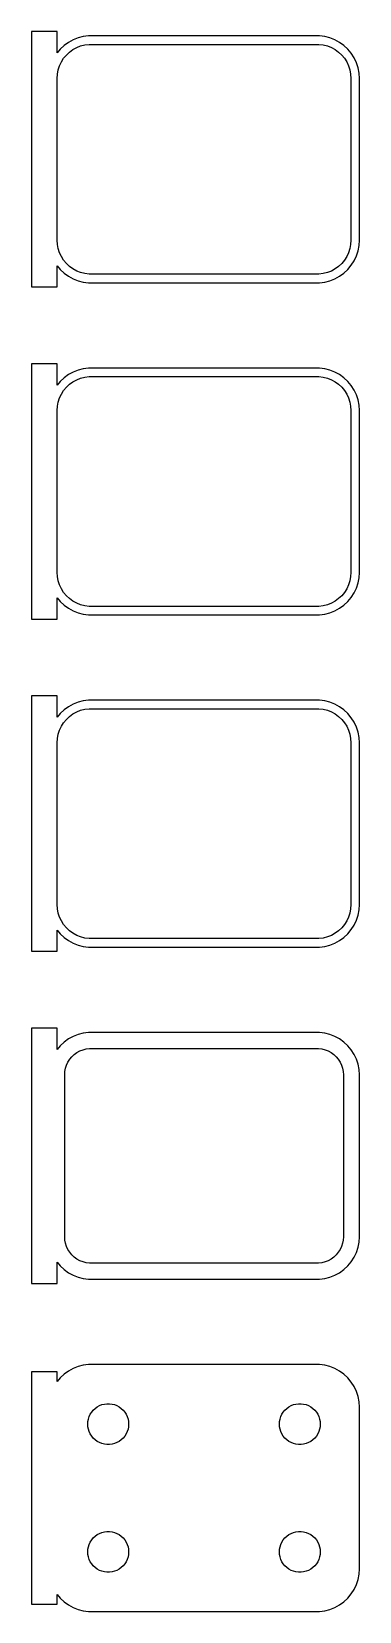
# Model space of a CAD drawing. Header units: metres. Extents: x -20 to 18, y 181 to 366.
import ezdxf

# ---------------------------------------------------------------- set-up
doc = ezdxf.new("R2010")
doc.units = ezdxf.units.M

msp = doc.modelspace()

# ---------------------------------------------------------------- linework, layer by layer
for p, q in [((-17.25, 365.99), (-20.25, 365.99)), ((-20.25, 365.99), (-20.25, 336.01)), ((-17.25, 363.493), (-17.25, 365.99)), ((-14.1869, 365.411), (-14.7951, 365.255)), ((-13.5639, 365.49), (-14.1869, 365.411)), ((13.5639, 365.49), (-13.5639, 365.49)), ((14.1869, 365.411), (13.5639, 365.49)), ((14.7951, 365.255), (14.1869, 365.411)), ((-16.8948, 363.923), (-17.25, 363.493)), ((-16.4371, 364.353), (-16.8948, 363.923)), ((-15.9291, 364.722), (-16.4371, 364.353)), ((-16.1659, 363.238), (-15.7997, 363.582)), ((-15.3789, 365.024), (-15.9291, 364.722)), ((-15.7997, 363.582), (-15.3933, 363.877)), ((-15.3933, 363.877), (-14.9531, 364.119)), ((-14.7951, 365.255), (-15.3789, 365.024)), ((-14.9531, 364.119), (-14.4861, 364.304)), ((-14.4861, 364.304), (-13.9995, 364.429)), ((-13.9995, 364.429), (-13.5012, 364.492)), ((-13.5012, 364.492), (13.5012, 364.492)), ((13.5012, 364.492), (13.9995, 364.429)), ((13.9995, 364.429), (14.4861, 364.304)), ((14.4861, 364.304), (14.9531, 364.119)), ((15.3789, 365.024), (14.7951, 365.255)), ((14.9531, 364.119), (15.3933, 363.877)), ((15.9291, 364.722), (15.3789, 365.024)), ((15.3933, 363.877), (15.7997, 363.582)), ((15.7997, 363.582), (16.1659, 363.238)), ((16.4371, 364.353), (15.9291, 364.722)), ((16.8948, 363.923), (16.4371, 364.353)), ((17.2951, 363.439), (16.8948, 363.923)), ((-17.1243, 361.495), (-16.9691, 361.972)), ((-16.9691, 361.972), (-16.7552, 362.427)), ((-16.7552, 362.427), (-16.4861, 362.851)), ((-16.4861, 362.851), (-16.1659, 363.238)), ((16.1659, 363.238), (16.4861, 362.851)), ((16.4861, 362.851), (16.7552, 362.427)), ((16.7552, 362.427), (16.9691, 361.972)), ((16.9691, 361.972), (17.1243, 361.495)), ((17.6315, 362.909), (17.2951, 363.439)), ((17.8989, 362.341), (17.6315, 362.909)), ((18.0929, 361.743), (17.8989, 362.341)), ((18.2106, 361.127), (18.0929, 361.743)), ((-17.25, 360.5), (-17.2184, 361.001)), ((-17.25, 341.5), (-17.25, 360.5)), ((-17.2184, 361.001), (-17.1243, 361.495)), ((17.1243, 361.495), (17.2184, 361.001)), ((17.2184, 361.001), (17.25, 360.5)), ((17.25, 360.5), (17.25, 341.5)), ((18.25, 360.5), (18.2106, 361.127)), ((18.25, 341.5), (18.25, 360.5)), ((-17.2184, 340.999), (-17.25, 341.5)), ((17.25, 341.5), (17.2184, 340.999)), ((18.2106, 340.873), (18.25, 341.5)), ((-17.1243, 340.505), (-17.2184, 340.999)), ((-16.9691, 340.028), (-17.1243, 340.505)), ((-16.7552, 339.573), (-16.9691, 340.028)), ((-16.4861, 339.149), (-16.7552, 339.573)), ((16.7552, 339.573), (16.4861, 339.149)), ((16.9691, 340.028), (16.7552, 339.573)), ((17.1243, 340.505), (16.9691, 340.028)), ((17.2184, 340.999), (17.1243, 340.505)), ((17.6315, 339.091), (17.8989, 339.659)), ((17.8989, 339.659), (18.0929, 340.257)), ((18.0929, 340.257), (18.2106, 340.873)), ((-17.25, 338.507), (-16.8948, 338.077)), ((-17.25, 336.01), (-17.25, 338.507)), ((-16.8948, 338.077), (-16.4371, 337.647)), ((-16.1659, 338.762), (-16.4861, 339.149)), ((-16.4371, 337.647), (-15.9291, 337.278)), ((-15.7997, 338.418), (-16.1659, 338.762)), ((-15.3933, 338.123), (-15.7997, 338.418)), ((-14.9531, 337.881), (-15.3933, 338.123)), ((-14.4861, 337.696), (-14.9531, 337.881)), ((-13.9995, 337.571), (-14.4861, 337.696)), ((14.4861, 337.696), (13.9995, 337.571)), ((14.9531, 337.881), (14.4861, 337.696)), ((15.3933, 338.123), (14.9531, 337.881)), ((15.7997, 338.418), (15.3933, 338.123)), ((16.1659, 338.762), (15.7997, 338.418)), ((15.9291, 337.278), (16.4371, 337.647)), ((16.4861, 339.149), (16.1659, 338.762)), ((16.4371, 337.647), (16.8948, 338.077)), ((16.8948, 338.077), (17.2951, 338.561)), ((17.2951, 338.561), (17.6315, 339.091)), ((-20.25, 336.01), (-17.25, 336.01)), ((-15.9291, 337.278), (-15.3789, 336.976)), ((-15.3789, 336.976), (-14.7951, 336.745)), ((-14.7951, 336.745), (-14.1869, 336.589)), ((-14.1869, 336.589), (-13.5639, 336.51)), ((-13.5012, 337.508), (-13.9995, 337.571)), ((-13.5639, 336.51), (13.5639, 336.51)), ((13.5012, 337.508), (-13.5012, 337.508)), ((13.9995, 337.571), (13.5012, 337.508)), ((13.5639, 336.51), (14.1869, 336.589)), ((14.1869, 336.589), (14.7951, 336.745)), ((14.7951, 336.745), (15.3789, 336.976)), ((15.3789, 336.976), (15.9291, 337.278)), ((-17.25, 326.99), (-20.25, 326.99)), ((-20.25, 326.99), (-20.25, 297.01)), ((-17.25, 324.493), (-17.25, 326.99)), ((-13.5639, 326.49), (-14.1869, 326.411)), ((13.5639, 326.49), (-13.5639, 326.49)), ((14.1869, 326.411), (13.5639, 326.49)), ((-16.8948, 324.923), (-17.25, 324.493)), ((-16.4371, 325.353), (-16.8948, 324.923)), ((-15.9291, 325.722), (-16.4371, 325.353)), ((-15.3789, 326.024), (-15.9291, 325.722)), ((-15.7997, 324.582), (-15.3933, 324.877)), ((-15.3933, 324.877), (-14.9531, 325.119)), ((-14.7951, 326.255), (-15.3789, 326.024)), ((-14.9531, 325.119), (-14.4861, 325.304)), ((-14.1869, 326.411), (-14.7951, 326.255)), ((-14.4861, 325.304), (-13.9995, 325.429)), ((-13.9995, 325.429), (-13.5012, 325.492)), ((-13.5012, 325.492), (13.5012, 325.492)), ((13.5012, 325.492), (13.9995, 325.429)), ((13.9995, 325.429), (14.4861, 325.304)), ((14.7951, 326.255), (14.1869, 326.411)), ((14.4861, 325.304), (14.9531, 325.119)), ((15.3789, 326.024), (14.7951, 326.255)), ((14.9531, 325.119), (15.3933, 324.877)), ((15.9291, 325.722), (15.3789, 326.024)), ((15.3933, 324.877), (15.7997, 324.582)), ((16.4371, 325.353), (15.9291, 325.722)), ((16.8948, 324.923), (16.4371, 325.353)), ((17.2951, 324.439), (16.8948, 324.923)), ((-17.1243, 322.495), (-16.9691, 322.972)), ((-16.9691, 322.972), (-16.7552, 323.427)), ((-16.7552, 323.427), (-16.4861, 323.851)), ((-16.4861, 323.851), (-16.1659, 324.238)), ((-16.1659, 324.238), (-15.7997, 324.582)), ((15.7997, 324.582), (16.1659, 324.238)), ((16.1659, 324.238), (16.4861, 323.851)), ((16.4861, 323.851), (16.7552, 323.427)), ((16.7552, 323.427), (16.9691, 322.972)), ((16.9691, 322.972), (17.1243, 322.495)), ((17.6315, 323.909), (17.2951, 324.439)), ((17.8989, 323.341), (17.6315, 323.909)), ((18.0929, 322.743), (17.8989, 323.341)), ((18.2106, 322.127), (18.0929, 322.743)), ((-17.25, 321.5), (-17.2184, 322.001)), ((-17.25, 302.5), (-17.25, 321.5)), ((-17.2184, 322.001), (-17.1243, 322.495)), ((17.1243, 322.495), (17.2184, 322.001)), ((17.2184, 322.001), (17.25, 321.5)), ((17.25, 321.5), (17.25, 302.5)), ((18.25, 321.5), (18.2106, 322.127)), ((18.25, 302.5), (18.25, 321.5)), ((-17.2184, 301.999), (-17.25, 302.5)), ((17.25, 302.5), (17.2184, 301.999)), ((18.2106, 301.873), (18.25, 302.5)), ((-17.1243, 301.505), (-17.2184, 301.999)), ((-16.9691, 301.028), (-17.1243, 301.505)), ((-16.7552, 300.573), (-16.9691, 301.028)), ((-16.4861, 300.149), (-16.7552, 300.573)), ((16.7552, 300.573), (16.4861, 300.149)), ((16.9691, 301.028), (16.7552, 300.573)), ((17.1243, 301.505), (16.9691, 301.028)), ((17.2184, 301.999), (17.1243, 301.505)), ((17.6315, 300.091), (17.8989, 300.659)), ((17.8989, 300.659), (18.0929, 301.257)), ((18.0929, 301.257), (18.2106, 301.873)), ((-17.25, 299.507), (-16.8948, 299.077)), ((-17.25, 297.01), (-17.25, 299.507)), ((-16.8948, 299.077), (-16.4371, 298.647)), ((-16.1659, 299.762), (-16.4861, 300.149)), ((-16.4371, 298.647), (-15.9291, 298.278)), ((-15.7997, 299.418), (-16.1659, 299.762)), ((-15.3933, 299.123), (-15.7997, 299.418)), ((-14.9531, 298.881), (-15.3933, 299.123)), ((-14.4861, 298.696), (-14.9531, 298.881)), ((-13.9995, 298.571), (-14.4861, 298.696)), ((14.4861, 298.696), (13.9995, 298.571)), ((14.9531, 298.881), (14.4861, 298.696)), ((15.3933, 299.123), (14.9531, 298.881)), ((15.7997, 299.418), (15.3933, 299.123)), ((16.1659, 299.762), (15.7997, 299.418)), ((15.9291, 298.278), (16.4371, 298.647)), ((16.4861, 300.149), (16.1659, 299.762)), ((16.4371, 298.647), (16.8948, 299.077)), ((16.8948, 299.077), (17.2951, 299.561)), ((17.2951, 299.561), (17.6315, 300.091)), ((-20.25, 297.01), (-17.25, 297.01)), ((-15.9291, 298.278), (-15.3789, 297.976)), ((-15.3789, 297.976), (-14.7951, 297.745)), ((-14.7951, 297.745), (-14.1869, 297.589)), ((-14.1869, 297.589), (-13.5639, 297.51)), ((-13.5012, 298.508), (-13.9995, 298.571)), ((-13.5639, 297.51), (13.5639, 297.51)), ((13.5012, 298.508), (-13.5012, 298.508)), ((13.9995, 298.571), (13.5012, 298.508)), ((13.5639, 297.51), (14.1869, 297.589)), ((14.1869, 297.589), (14.7951, 297.745)), ((14.7951, 297.745), (15.3789, 297.976)), ((15.3789, 297.976), (15.9291, 298.278)), ((-17.25, 287.99), (-20.25, 287.99)), ((-20.25, 287.99), (-20.25, 258.01)), ((-17.25, 285.493), (-17.25, 287.99)), ((-16.8948, 285.923), (-17.25, 285.493)), ((-16.4371, 286.353), (-16.8948, 285.923)), ((-15.9291, 286.722), (-16.4371, 286.353)), ((-15.3789, 287.024), (-15.9291, 286.722)), ((-15.7997, 285.582), (-15.3933, 285.877)), ((-15.3933, 285.877), (-14.9531, 286.119)), ((-14.7951, 287.255), (-15.3789, 287.024)), ((-14.9531, 286.119), (-14.4861, 286.304)), ((-14.1869, 287.411), (-14.7951, 287.255)), ((-14.4861, 286.304), (-13.9995, 286.429)), ((-13.5639, 287.49), (-14.1869, 287.411)), ((-13.9995, 286.429), (-13.5012, 286.492)), ((13.5639, 287.49), (-13.5639, 287.49)), ((-13.5012, 286.492), (13.5012, 286.492)), ((13.5012, 286.492), (13.9995, 286.429)), ((14.1869, 287.411), (13.5639, 287.49)), ((13.9995, 286.429), (14.4861, 286.304)), ((14.7951, 287.255), (14.1869, 287.411)), ((14.4861, 286.304), (14.9531, 286.119)), ((15.3789, 287.024), (14.7951, 287.255)), ((14.9531, 286.119), (15.3933, 285.877)), ((15.9291, 286.722), (15.3789, 287.024)), ((15.3933, 285.877), (15.7997, 285.582)), ((16.4371, 286.353), (15.9291, 286.722)), ((16.8948, 285.923), (16.4371, 286.353)), ((17.2951, 285.439), (16.8948, 285.923)), ((-17.1243, 283.495), (-16.9691, 283.972)), ((-16.9691, 283.972), (-16.7552, 284.427)), ((-16.7552, 284.427), (-16.4861, 284.851)), ((-16.4861, 284.851), (-16.1659, 285.238)), ((-16.1659, 285.238), (-15.7997, 285.582)), ((15.7997, 285.582), (16.1659, 285.238)), ((16.1659, 285.238), (16.4861, 284.851)), ((16.4861, 284.851), (16.7552, 284.427)), ((16.7552, 284.427), (16.9691, 283.972)), ((16.9691, 283.972), (17.1243, 283.495)), ((17.6315, 284.909), (17.2951, 285.439)), ((17.8989, 284.341), (17.6315, 284.909)), ((18.0929, 283.743), (17.8989, 284.341)), ((-17.25, 282.5), (-17.2184, 283.001)), ((-17.25, 263.5), (-17.25, 282.5)), ((-17.2184, 283.001), (-17.1243, 283.495)), ((17.1243, 283.495), (17.2184, 283.001)), ((17.2184, 283.001), (17.25, 282.5)), ((17.25, 282.5), (17.25, 263.5)), ((18.2106, 283.127), (18.0929, 283.743)), ((18.25, 282.5), (18.2106, 283.127)), ((18.25, 263.5), (18.25, 282.5)), ((-17.2184, 262.999), (-17.25, 263.5)), ((17.25, 263.5), (17.2184, 262.999)), ((18.2106, 262.873), (18.25, 263.5)), ((-17.1243, 262.505), (-17.2184, 262.999)), ((-16.9691, 262.028), (-17.1243, 262.505)), ((-16.7552, 261.573), (-16.9691, 262.028)), ((-16.4861, 261.149), (-16.7552, 261.573)), ((16.7552, 261.573), (16.4861, 261.149)), ((16.9691, 262.028), (16.7552, 261.573)), ((17.1243, 262.505), (16.9691, 262.028)), ((17.2184, 262.999), (17.1243, 262.505)), ((17.6315, 261.091), (17.8989, 261.659)), ((17.8989, 261.659), (18.0929, 262.257)), ((18.0929, 262.257), (18.2106, 262.873)), ((-17.25, 260.507), (-16.8948, 260.077)), ((-17.25, 258.01), (-17.25, 260.507)), ((-16.8948, 260.077), (-16.4371, 259.647)), ((-16.1659, 260.762), (-16.4861, 261.149)), ((-15.7997, 260.418), (-16.1659, 260.762)), ((-15.3933, 260.123), (-15.7997, 260.418)), ((-14.9531, 259.881), (-15.3933, 260.123)), ((-14.4861, 259.696), (-14.9531, 259.881)), ((-13.9995, 259.571), (-14.4861, 259.696)), ((14.4861, 259.696), (13.9995, 259.571)), ((14.9531, 259.881), (14.4861, 259.696)), ((15.3933, 260.123), (14.9531, 259.881)), ((15.7997, 260.418), (15.3933, 260.123)), ((16.1659, 260.762), (15.7997, 260.418)), ((16.4861, 261.149), (16.1659, 260.762)), ((16.4371, 259.647), (16.8948, 260.077)), ((16.8948, 260.077), (17.2951, 260.561)), ((17.2951, 260.561), (17.6315, 261.091)), ((-20.25, 258.01), (-17.25, 258.01)), ((-16.4371, 259.647), (-15.9291, 259.278)), ((-15.9291, 259.278), (-15.3789, 258.976)), ((-15.3789, 258.976), (-14.7951, 258.745)), ((-14.7951, 258.745), (-14.1869, 258.589)), ((-14.1869, 258.589), (-13.5639, 258.51)), ((-13.5012, 259.508), (-13.9995, 259.571)), ((-13.5639, 258.51), (13.5639, 258.51)), ((13.5012, 259.508), (-13.5012, 259.508)), ((13.9995, 259.571), (13.5012, 259.508)), ((13.5639, 258.51), (14.1869, 258.589)), ((14.1869, 258.589), (14.7951, 258.745)), ((14.7951, 258.745), (15.3789, 258.976)), ((15.3789, 258.976), (15.9291, 259.278)), ((15.9291, 259.278), (16.4371, 259.647)), ((-17.25, 248.979), (-20.25, 248.979)), ((-20.25, 248.979), (-20.25, 219.021)), ((-17.25, 246.493), (-17.25, 248.979)), ((-16.8948, 246.923), (-17.25, 246.493)), ((-16.4371, 247.353), (-16.8948, 246.923)), ((-15.9291, 247.722), (-16.4371, 247.353)), ((-15.3789, 248.024), (-15.9291, 247.722)), ((-14.7951, 248.255), (-15.3789, 248.024)), ((-14.1869, 248.411), (-14.7951, 248.255)), ((-13.5639, 248.49), (-14.1869, 248.411)), ((13.5639, 248.49), (-13.5639, 248.49)), ((14.1869, 248.411), (13.5639, 248.49)), ((14.7951, 248.255), (14.1869, 248.411)), ((15.3789, 248.024), (14.7951, 248.255)), ((15.9291, 247.722), (15.3789, 248.024)), ((16.4371, 247.353), (15.9291, 247.722)), ((16.8948, 246.923), (16.4371, 247.353)), ((17.2951, 246.439), (16.8948, 246.923)), ((-16.1443, 244.646), (-15.9779, 245)), ((-15.9779, 245), (-15.7684, 245.33)), ((-15.7684, 245.33), (-15.5192, 245.631)), ((-15.5192, 245.631), (-15.2342, 245.899)), ((-15.2342, 245.899), (-14.918, 246.128)), ((-14.918, 246.128), (-14.5754, 246.317)), ((-14.5754, 246.317), (-14.2119, 246.461)), ((-14.2119, 246.461), (-13.8333, 246.558)), ((-13.8333, 246.558), (-13.4454, 246.607)), ((-13.4454, 246.607), (13.4454, 246.607)), ((13.4454, 246.607), (13.8333, 246.558)), ((13.8333, 246.558), (14.2119, 246.461)), ((14.2119, 246.461), (14.5754, 246.317)), ((14.5754, 246.317), (14.918, 246.128)), ((14.918, 246.128), (15.2342, 245.899)), ((15.2342, 245.899), (15.5192, 245.631)), ((15.5192, 245.631), (15.7684, 245.33)), ((15.7684, 245.33), (15.9779, 245)), ((15.9779, 245), (16.1443, 244.646)), ((17.6315, 245.909), (17.2951, 246.439)), ((17.8989, 245.341), (17.6315, 245.909)), ((18.0929, 244.743), (17.8989, 245.341)), ((-16.3629, 243.5), (-16.3384, 243.89)), ((-16.3629, 224.5), (-16.3629, 243.5)), ((-16.3384, 243.89), (-16.2651, 244.274)), ((-16.2651, 244.274), (-16.1443, 244.646)), ((16.1443, 244.646), (16.2651, 244.274)), ((16.2651, 244.274), (16.3384, 243.89)), ((16.3384, 243.89), (16.3629, 243.5)), ((16.3629, 243.5), (16.3629, 224.5)), ((18.2106, 244.127), (18.0929, 244.743)), ((18.25, 243.5), (18.2106, 244.127)), ((18.25, 224.5), (18.25, 243.5)), ((-16.3384, 224.11), (-16.3629, 224.5)), ((16.3629, 224.5), (16.3384, 224.11)), ((18.2106, 223.873), (18.25, 224.5)), ((-16.2651, 223.726), (-16.3384, 224.11)), ((-16.1443, 223.354), (-16.2651, 223.726)), ((-15.9779, 223), (-16.1443, 223.354)), ((-15.7684, 222.67), (-15.9779, 223)), ((-15.5192, 222.369), (-15.7684, 222.67)), ((15.7684, 222.67), (15.5192, 222.369)), ((15.9779, 223), (15.7684, 222.67)), ((16.1443, 223.354), (15.9779, 223)), ((16.2651, 223.726), (16.1443, 223.354)), ((16.3384, 224.11), (16.2651, 223.726)), ((17.6315, 222.091), (17.8989, 222.659)), ((17.8989, 222.659), (18.0929, 223.257)), ((18.0929, 223.257), (18.2106, 223.873)), ((-17.25, 221.507), (-16.8948, 221.077)), ((-17.25, 219.021), (-17.25, 221.507)), ((-16.8948, 221.077), (-16.4371, 220.647)), ((-15.2342, 222.101), (-15.5192, 222.369)), ((-14.918, 221.872), (-15.2342, 222.101)), ((-14.5754, 221.683), (-14.918, 221.872)), ((-14.2119, 221.539), (-14.5754, 221.683)), ((-13.8333, 221.442), (-14.2119, 221.539)), ((-13.4454, 221.393), (-13.8333, 221.442)), ((13.4454, 221.393), (-13.4454, 221.393)), ((13.8333, 221.442), (13.4454, 221.393)), ((14.2119, 221.539), (13.8333, 221.442)), ((14.5754, 221.683), (14.2119, 221.539)), ((14.918, 221.872), (14.5754, 221.683)), ((15.2342, 222.101), (14.918, 221.872)), ((15.5192, 222.369), (15.2342, 222.101)), ((16.4371, 220.647), (16.8948, 221.077)), ((16.8948, 221.077), (17.2951, 221.561)), ((17.2951, 221.561), (17.6315, 222.091)), ((-20.25, 219.021), (-17.25, 219.021)), ((-16.4371, 220.647), (-15.9291, 220.278)), ((-15.9291, 220.278), (-15.3789, 219.976)), ((-15.3789, 219.976), (-14.7951, 219.745)), ((-14.7951, 219.745), (-14.1869, 219.589)), ((-14.1869, 219.589), (-13.5639, 219.51)), ((-13.5639, 219.51), (13.5639, 219.51)), ((13.5639, 219.51), (14.1869, 219.589)), ((14.1869, 219.589), (14.7951, 219.745)), ((14.7951, 219.745), (15.3789, 219.976)), ((15.3789, 219.976), (15.9291, 220.278)), ((15.9291, 220.278), (16.4371, 220.647)), ((-17.25, 208.653), (-20.25, 208.653)), ((-20.25, 208.653), (-20.25, 181.347)), ((-17.25, 207.493), (-17.25, 208.653)), ((-16.8948, 207.923), (-17.25, 207.493)), ((-16.4371, 208.353), (-16.8948, 207.923)), ((-15.9291, 208.722), (-16.4371, 208.353)), ((-15.3789, 209.024), (-15.9291, 208.722)), ((-14.7951, 209.255), (-15.3789, 209.024)), ((-14.1869, 209.411), (-14.7951, 209.255)), ((-13.5639, 209.49), (-14.1869, 209.411)), ((13.5639, 209.49), (-13.5639, 209.49)), ((14.1869, 209.411), (13.5639, 209.49)), ((14.7951, 209.255), (14.1869, 209.411)), ((15.3789, 209.024), (14.7951, 209.255)), ((15.9291, 208.722), (15.3789, 209.024)), ((16.4371, 208.353), (15.9291, 208.722)), ((16.8948, 207.923), (16.4371, 208.353)), ((17.2951, 207.439), (16.8948, 207.923)), ((17.6315, 206.909), (17.2951, 207.439)), ((17.8989, 206.341), (17.6315, 206.909)), ((18.0929, 205.743), (17.8989, 206.341)), ((-13.1916, 203.911), (-12.9995, 204.143)), ((-12.9995, 204.143), (-12.7798, 204.349)), ((-12.7798, 204.349), (-12.536, 204.526)), ((-12.536, 204.526), (-12.2719, 204.672)), ((-12.2719, 204.672), (-11.9916, 204.783)), ((-11.9916, 204.783), (-11.6997, 204.857)), ((-11.6997, 204.857), (-11.4007, 204.895)), ((-11.4007, 204.895), (-11.0993, 204.895)), ((-11.0993, 204.895), (-10.8003, 204.857)), ((-10.8003, 204.857), (-10.5083, 204.783)), ((-10.5083, 204.783), (-10.2281, 204.672)), ((-10.2281, 204.672), (-9.964, 204.526)), ((-9.964, 204.526), (-9.72017, 204.349)), ((-9.72017, 204.349), (-9.50047, 204.143)), ((-9.50047, 204.143), (-9.30835, 203.911)), ((9.30835, 203.911), (9.50047, 204.143)), ((9.50047, 204.143), (9.72017, 204.349)), ((9.72017, 204.349), (9.964, 204.526)), ((9.964, 204.526), (10.2281, 204.672)), ((10.2281, 204.672), (10.5083, 204.783)), ((10.5083, 204.783), (10.8003, 204.857)), ((10.8003, 204.857), (11.0993, 204.895)), ((11.0993, 204.895), (11.4007, 204.895)), ((11.4007, 204.895), (11.6997, 204.857)), ((11.6997, 204.857), (11.9916, 204.783)), ((11.9916, 204.783), (12.2719, 204.672)), ((12.2719, 204.672), (12.536, 204.526)), ((12.536, 204.526), (12.7798, 204.349)), ((12.7798, 204.349), (12.9995, 204.143)), ((12.9995, 204.143), (13.1916, 203.911)), ((18.2106, 205.127), (18.0929, 205.743)), ((18.25, 204.5), (18.2106, 205.127)), ((18.25, 185.5), (18.25, 204.5)), ((-13.65, 202.5), (-13.6311, 202.801)), ((-13.6311, 202.199), (-13.65, 202.5)), ((-13.6311, 202.801), (-13.5746, 203.097)), ((-13.5746, 201.903), (-13.6311, 202.199)), ((-13.5746, 203.097), (-13.4815, 203.383)), ((-13.4815, 203.383), (-13.3531, 203.656)), ((-13.3531, 203.656), (-13.1916, 203.911)), ((-9.30835, 203.911), (-9.14685, 203.656)), ((-9.14685, 203.656), (-9.01852, 203.383)), ((-9.01852, 203.383), (-8.9254, 203.097)), ((-8.9254, 203.097), (-8.86891, 202.801)), ((-8.86891, 202.199), (-8.9254, 201.903)), ((-8.86891, 202.801), (-8.84999, 202.5)), ((-8.84999, 202.5), (-8.86891, 202.199)), ((8.84999, 202.5), (8.86891, 202.801)), ((8.86891, 202.199), (8.84999, 202.5)), ((8.86891, 202.801), (8.9254, 203.097)), ((8.9254, 201.903), (8.86891, 202.199)), ((8.9254, 203.097), (9.01852, 203.383)), ((9.01852, 203.383), (9.14685, 203.656)), ((9.14685, 203.656), (9.30835, 203.911)), ((13.1916, 203.911), (13.3531, 203.656)), ((13.3531, 203.656), (13.4815, 203.383)), ((13.4815, 203.383), (13.5746, 203.097)), ((13.5746, 203.097), (13.6311, 202.801)), ((13.6311, 202.199), (13.5746, 201.903)), ((13.6311, 202.801), (13.65, 202.5)), ((13.65, 202.5), (13.6311, 202.199)), ((-13.4815, 201.617), (-13.5746, 201.903)), ((-13.3531, 201.344), (-13.4815, 201.617)), ((-13.1916, 201.089), (-13.3531, 201.344)), ((-12.9995, 200.857), (-13.1916, 201.089)), ((-12.7798, 200.651), (-12.9995, 200.857)), ((-12.536, 200.474), (-12.7798, 200.651)), ((-12.2719, 200.328), (-12.536, 200.474)), ((-11.9916, 200.217), (-12.2719, 200.328)), ((-10.2281, 200.328), (-10.5083, 200.217)), ((-9.964, 200.474), (-10.2281, 200.328)), ((-9.72017, 200.651), (-9.964, 200.474)), ((-9.50047, 200.857), (-9.72017, 200.651)), ((-9.30835, 201.089), (-9.50047, 200.857)), ((-9.14685, 201.344), (-9.30835, 201.089)), ((-9.01852, 201.617), (-9.14685, 201.344)), ((-8.9254, 201.903), (-9.01852, 201.617)), ((9.01852, 201.617), (8.9254, 201.903)), ((9.14685, 201.344), (9.01852, 201.617)), ((9.30835, 201.089), (9.14685, 201.344)), ((9.50047, 200.857), (9.30835, 201.089)), ((9.72017, 200.651), (9.50047, 200.857)), ((9.964, 200.474), (9.72017, 200.651)), ((10.2281, 200.328), (9.964, 200.474)), ((10.5083, 200.217), (10.2281, 200.328)), ((12.2719, 200.328), (11.9916, 200.217)), ((12.536, 200.474), (12.2719, 200.328)), ((12.7798, 200.651), (12.536, 200.474)), ((12.9995, 200.857), (12.7798, 200.651)), ((13.1916, 201.089), (12.9995, 200.857)), ((13.3531, 201.344), (13.1916, 201.089)), ((13.4815, 201.617), (13.3531, 201.344)), ((13.5746, 201.903), (13.4815, 201.617)), ((-11.6997, 200.143), (-11.9916, 200.217)), ((-11.4007, 200.105), (-11.6997, 200.143)), ((-11.0993, 200.105), (-11.4007, 200.105)), ((-10.8003, 200.143), (-11.0993, 200.105)), ((-10.5083, 200.217), (-10.8003, 200.143)), ((10.8003, 200.143), (10.5083, 200.217)), ((11.0993, 200.105), (10.8003, 200.143)), ((11.4007, 200.105), (11.0993, 200.105)), ((11.6997, 200.143), (11.4007, 200.105)), ((11.9916, 200.217), (11.6997, 200.143)), ((-12.9995, 189.143), (-12.7798, 189.349)), ((-12.7798, 189.349), (-12.536, 189.526)), ((-12.536, 189.526), (-12.2719, 189.672)), ((-12.2719, 189.672), (-11.9916, 189.783)), ((-11.9916, 189.783), (-11.6997, 189.857)), ((-11.6997, 189.857), (-11.4007, 189.895)), ((-11.4007, 189.895), (-11.0993, 189.895)), ((-11.0993, 189.895), (-10.8003, 189.857)), ((-10.8003, 189.857), (-10.5083, 189.783)), ((-10.5083, 189.783), (-10.2281, 189.672)), ((-10.2281, 189.672), (-9.964, 189.526)), ((-9.964, 189.526), (-9.72017, 189.349)), ((-9.72017, 189.349), (-9.50047, 189.143)), ((9.50047, 189.143), (9.72017, 189.349)), ((9.72017, 189.349), (9.964, 189.526)), ((9.964, 189.526), (10.2281, 189.672)), ((10.2281, 189.672), (10.5083, 189.783)), ((10.5083, 189.783), (10.8003, 189.857)), ((10.8003, 189.857), (11.0993, 189.895)), ((11.0993, 189.895), (11.4007, 189.895)), ((11.4007, 189.895), (11.6997, 189.857)), ((11.6997, 189.857), (11.9916, 189.783)), ((11.9916, 189.783), (12.2719, 189.672)), ((12.2719, 189.672), (12.536, 189.526)), ((12.536, 189.526), (12.7798, 189.349)), ((12.7798, 189.349), (12.9995, 189.143)), ((-13.65, 187.5), (-13.6311, 187.801)), ((-13.6311, 187.199), (-13.65, 187.5)), ((-13.6311, 187.801), (-13.5746, 188.097)), ((-13.5746, 188.097), (-13.4815, 188.383)), ((-13.4815, 188.383), (-13.3531, 188.656)), ((-13.3531, 188.656), (-13.1916, 188.911)), ((-13.1916, 188.911), (-12.9995, 189.143)), ((-9.50047, 189.143), (-9.30835, 188.911)), ((-9.30835, 188.911), (-9.14685, 188.656)), ((-9.14685, 188.656), (-9.01852, 188.383)), ((-9.01852, 188.383), (-8.9254, 188.097)), ((-8.9254, 188.097), (-8.86891, 187.801)), ((-8.86891, 187.801), (-8.84999, 187.5)), ((-8.84999, 187.5), (-8.86891, 187.199)), ((8.84999, 187.5), (8.86891, 187.801)), ((8.86891, 187.199), (8.84999, 187.5)), ((8.86891, 187.801), (8.9254, 188.097)), ((8.9254, 188.097), (9.01852, 188.383)), ((9.01852, 188.383), (9.14685, 188.656)), ((9.14685, 188.656), (9.30835, 188.911)), ((9.30835, 188.911), (9.50047, 189.143)), ((12.9995, 189.143), (13.1916, 188.911)), ((13.1916, 188.911), (13.3531, 188.656)), ((13.3531, 188.656), (13.4815, 188.383)), ((13.4815, 188.383), (13.5746, 188.097)), ((13.5746, 188.097), (13.6311, 187.801)), ((13.6311, 187.801), (13.65, 187.5)), ((13.65, 187.5), (13.6311, 187.199)), ((-13.5746, 186.903), (-13.6311, 187.199)), ((-13.4815, 186.617), (-13.5746, 186.903)), ((-13.3531, 186.344), (-13.4815, 186.617)), ((-13.1916, 186.089), (-13.3531, 186.344)), ((-12.9995, 185.857), (-13.1916, 186.089)), ((-12.7798, 185.651), (-12.9995, 185.857)), ((-12.536, 185.474), (-12.7798, 185.651)), ((-9.72017, 185.651), (-9.964, 185.474)), ((-9.50047, 185.857), (-9.72017, 185.651)), ((-9.30835, 186.089), (-9.50047, 185.857)), ((-9.14685, 186.344), (-9.30835, 186.089)), ((-9.01852, 186.617), (-9.14685, 186.344)), ((-8.9254, 186.903), (-9.01852, 186.617)), ((-8.86891, 187.199), (-8.9254, 186.903)), ((8.9254, 186.903), (8.86891, 187.199)), ((9.01852, 186.617), (8.9254, 186.903)), ((9.14685, 186.344), (9.01852, 186.617)), ((9.30835, 186.089), (9.14685, 186.344)), ((9.50047, 185.857), (9.30835, 186.089)), ((9.72017, 185.651), (9.50047, 185.857)), ((9.964, 185.474), (9.72017, 185.651)), ((12.7798, 185.651), (12.536, 185.474)), ((12.9995, 185.857), (12.7798, 185.651)), ((13.1916, 186.089), (12.9995, 185.857)), ((13.3531, 186.344), (13.1916, 186.089)), ((13.4815, 186.617), (13.3531, 186.344)), ((13.5746, 186.903), (13.4815, 186.617)), ((13.6311, 187.199), (13.5746, 186.903)), ((18.2106, 184.873), (18.25, 185.5)), ((-12.2719, 185.328), (-12.536, 185.474)), ((-11.9916, 185.217), (-12.2719, 185.328)), ((-11.6997, 185.143), (-11.9916, 185.217)), ((-11.4007, 185.105), (-11.6997, 185.143)), ((-11.0993, 185.105), (-11.4007, 185.105)), ((-10.8003, 185.143), (-11.0993, 185.105)), ((-10.5083, 185.217), (-10.8003, 185.143)), ((-10.2281, 185.328), (-10.5083, 185.217)), ((-9.964, 185.474), (-10.2281, 185.328)), ((10.2281, 185.328), (9.964, 185.474)), ((10.5083, 185.217), (10.2281, 185.328)), ((10.8003, 185.143), (10.5083, 185.217)), ((11.0993, 185.105), (10.8003, 185.143)), ((11.4007, 185.105), (11.0993, 185.105)), ((11.6997, 185.143), (11.4007, 185.105)), ((11.9916, 185.217), (11.6997, 185.143)), ((12.2719, 185.328), (11.9916, 185.217)), ((12.536, 185.474), (12.2719, 185.328)), ((17.6315, 183.091), (17.8989, 183.659)), ((17.8989, 183.659), (18.0929, 184.257)), ((18.0929, 184.257), (18.2106, 184.873)), ((-17.25, 181.347), (-17.25, 182.507)), ((-17.25, 182.507), (-16.8948, 182.077)), ((-16.8948, 182.077), (-16.4371, 181.647)), ((16.4371, 181.647), (16.8948, 182.077)), ((16.8948, 182.077), (17.2951, 182.561)), ((17.2951, 182.561), (17.6315, 183.091)), ((-20.25, 181.347), (-17.25, 181.347)), ((-16.4371, 181.647), (-15.9291, 181.278)), ((-15.9291, 181.278), (-15.3789, 180.976)), ((-15.3789, 180.976), (-14.7951, 180.745)), ((-14.7951, 180.745), (-14.1869, 180.589)), ((-14.1869, 180.589), (-13.5639, 180.51)), ((-13.5639, 180.51), (13.5639, 180.51)), ((13.5639, 180.51), (14.1869, 180.589)), ((14.1869, 180.589), (14.7951, 180.745)), ((14.7951, 180.745), (15.3789, 180.976)), ((15.3789, 180.976), (15.9291, 181.278)), ((15.9291, 181.278), (16.4371, 181.647))]:
    msp.add_line(p, q)

doc.saveas('drawing.dxf')
